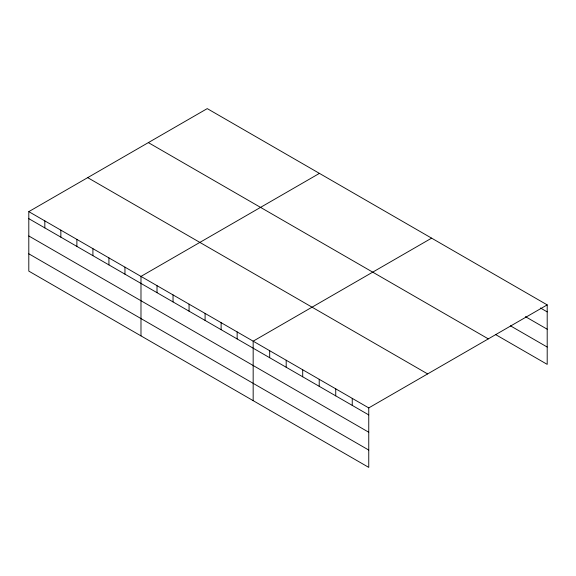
<?xml version="1.0" encoding="UTF-8"?>
<svg xmlns="http://www.w3.org/2000/svg" width="576" height="576" viewBox="0 0 576 576"><rect width="100%" height="100%" fill="white"/><g stroke="black" fill="none" stroke-linecap="round" stroke-linejoin="round"><path stroke-width="0.86" d="M368.755 432.238L368.755 407.909L28.8 211.637L28.8 271.116L368.755 467.388L368.755 432.238L28.8 235.966M495.41 334.469L547.2 364.363L547.2 304.884L207.245 108.612L28.8 211.637M319.428 173.383L140.983 276.401L140.983 335.887M431.618 238.147L253.166 341.172L253.166 400.658M368.755 407.909L547.2 304.884M540.446 307.994L547.2 311.897M525.434 316.642L547.2 329.213M510.422 325.814L547.2 347.047M148.356 142.61L488.311 338.882M87.689 177.638L427.644 373.91M28.8 218.65L368.755 414.922M28.8 253.807L368.755 450.072M352.246 398.376L352.246 405.389M335.729 388.836L335.729 395.856M319.219 379.303L319.219 386.323M302.702 369.77L302.702 376.79M286.193 360.238L286.193 367.25M269.683 350.705L269.683 357.718M237.146 331.92L237.146 338.933M221.119 322.668L221.119 329.681M205.092 313.416L205.092 320.429M189.065 304.164L189.065 311.177M173.038 294.912L173.038 301.925M157.01 285.66L157.01 292.673M124.956 267.149L124.956 274.169M108.929 257.897L108.929 264.91M92.909 248.645L92.909 255.658M76.882 239.393L76.882 246.406M60.854 230.141L60.854 237.154M44.827 220.889L44.827 227.902"/></g></svg>
